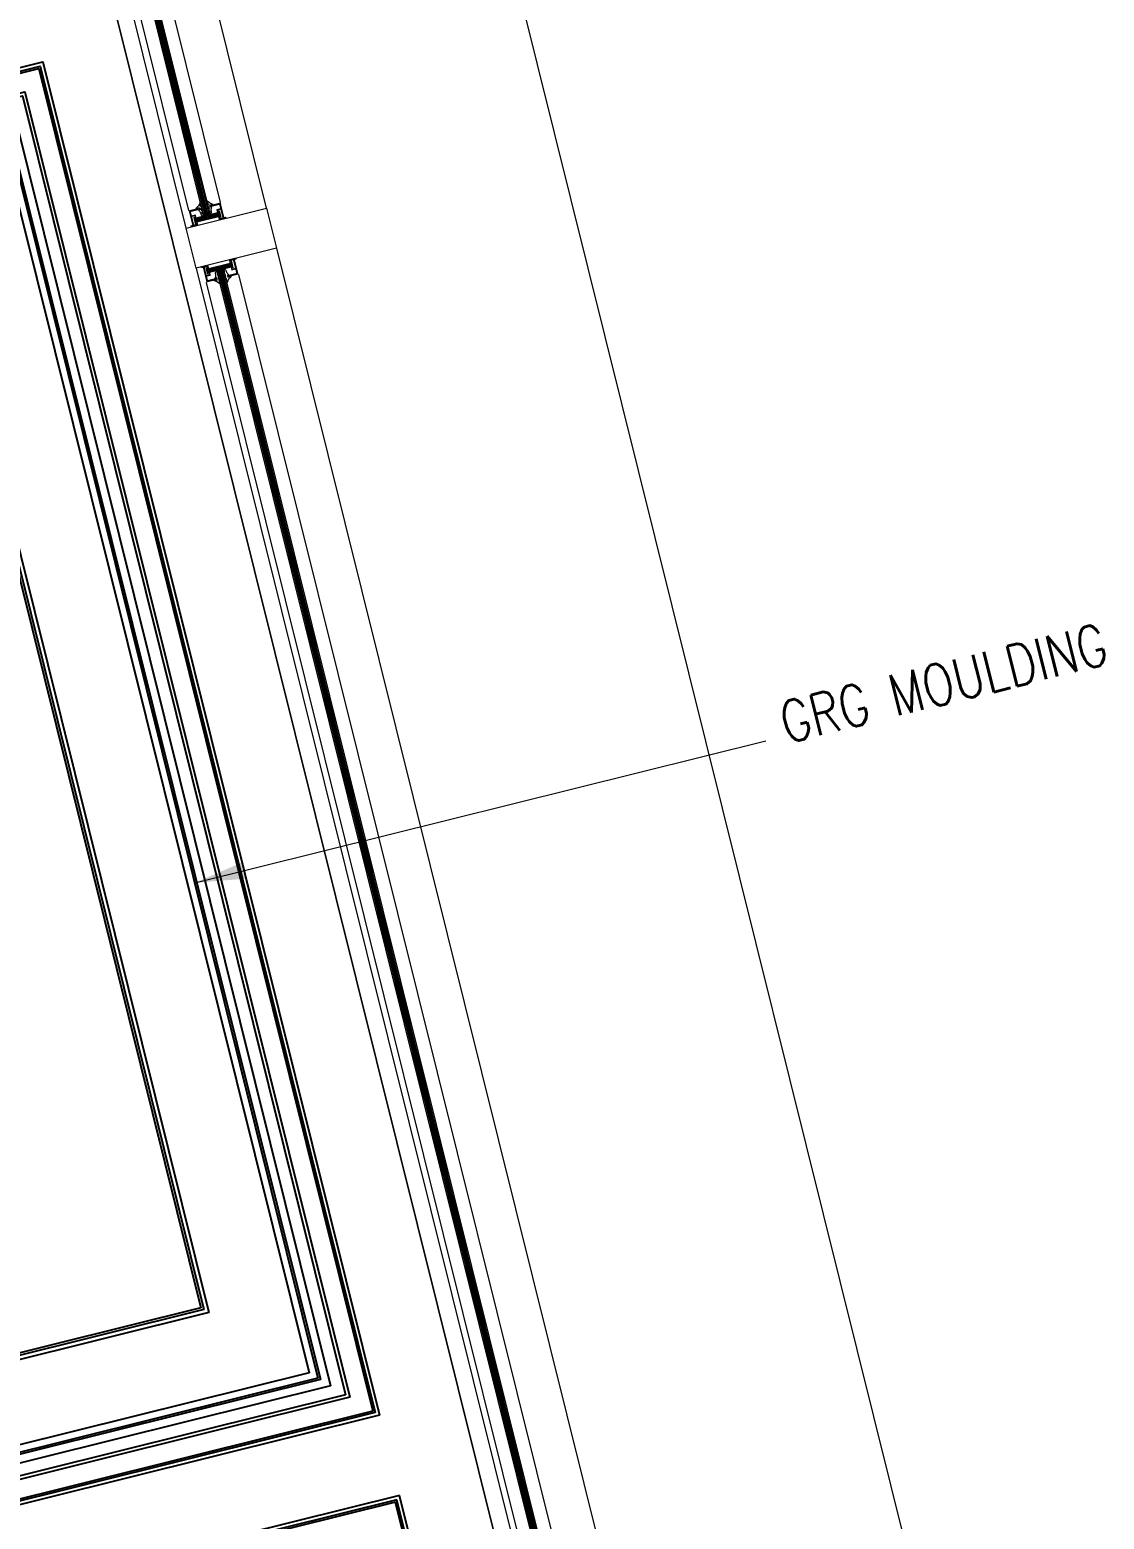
# Model space of a CAD drawing. Header units: inches. Extents: x 122939 to 389145, y 29603 to 574065.
# Drawn here: x 369766 to 371066, y 514207 to 516010 of the extents above; entities that cross this region are included whole.
import ezdxf

# ---------------------------------------------------------------- set-up
doc = ezdxf.new("R2010")
doc.units = ezdxf.units.IN
doc.header["$MEASUREMENT"] = 0
for name, color, linetype, lineweight in [('A-FLOR-SLAB', 7, 'Continuous', 40), ('A-GLAZ', 134, 'Continuous', 18), ('A-RNDR-ALUM', 1, 'Continuous', 9), ('A-RNDR-PT36', 253, 'Continuous', 20), ('GRC', 41, 'Continuous', 0), ('ID-NOTES', 3, 'Continuous', 0)]:
    doc.layers.add(name, color=color, linetype=linetype, lineweight=lineweight)
doc.layers.add('gypsum', color=31, linetype='Continuous')
doc.styles.add('ID-ROMANS', font='romans.shx', dxfattribs={"width": 0.8})
doc.styles.add('ZZ-Dim All', font='romans.shx', dxfattribs={"width": 0.8})
doc.dimstyles.new('DIM 0200', dxfattribs={"dimscale": 200, "dimtxt": 1, "dimasz": 0.8, "dimexe": 0.5, "dimexo": 1, "dimgap": 0.4, "dimtad": 1, "dimdec": 0, "dimrnd": 10, "dimdsep": 46, "dimtxsty": 'ZZ-Dim All', "dimblk1": 'ARCHTICK', "dimblk2": 'ARCHTICK', "dimsah": 1, "dimcen": 1, "dimdle": 0.5, "dimclrd": 256, "dimclre": 256, "dimclrt": 256, "dimadec": 0, "dimazin": 2, "dimtfac": 1, "dimtdec": 0, "dimtix": 1, "dimtmove": 2, "dimatfit": 2, "dimfxl": 1, "dimfxlon": 1, "dimtolj": 1, "dimtzin": 0, "dimlwd": -1, "dimlwe": -1, "dimarcsym": 0})

# ---------------------------------------------------------------- blocks, each defined once
blk = doc.blocks.new('_ARCHTICK')
at = {"color": 0, "linetype": 'ByBlock', "const_width": 0.15}
blk.add_lwpolyline([(-0.5, -0.5), (0.5, 0.5)], dxfattribs=at)
blk = doc.blocks.new('GLAZ-2')
at = {"layer": 'A-GLAZ'}
for p, q in [((-26.3, 2838.5, 0), (-26.3, 2458.5, 0)), ((-24.9, 2838.5, 0), (-24.9, 2458.5, 0)), ((-23.6, 2838.5, 0), (-23.6, 2458.5, 0)), ((-22.3, 2838.5, 0), (-22.3, 2458.5, 0)), ((-20.9, 2838.5, 0), (-20.9, 2458.5, 0)), ((-19.6, 2838.5, 0), (-19.6, 2458.5, 0)), ((-18.3, 2838.5, 0), (-18.3, 2458.5, 0)), ((-26.3, 511.6, 0), (-26.3, 2391.7, 0)), ((-24.9, 511.6, 0), (-24.9, 2391.7, 0)), ((-23.6, 511.6, 0), (-23.6, 2391.7, 0)), ((-22.3, 511.6, 0), (-22.3, 2391.7, 0)), ((-20.9, 511.6, 0), (-20.9, 2391.7, 0)), ((-19.6, 511.6, 0), (-19.6, 2391.7, 0)), ((-18.3, 511.6, 0), (-18.3, 2391.7, 0))]:
    blk.add_line(p, q, dxfattribs=at)
at = {"layer": 'A-RNDR-ALUM'}
for p, q in [((-50, 2450), (-50, 2850, 0)), ((50, 2450), (50, 2850, 0)), ((-38.2, 2460.6, 0), (-37.5, 2460.6, 0)), ((-38.2, 2460.6, 0), (-38.2, 2452.6, 0)), ((-38.2, 2460.6, 0), (-37.5, 2460.6, 0)), ((-38.2, 2460.6, 0), (-38.2, 2452.6, 0)), ((-38.2, 2452.6, 0), (-37.5, 2452.6, 0)), ((-38.2, 2452.6, 0), (-37.5, 2452.6, 0)), ((-37.5, 2460.6, 0), (-37.5, 2452.6, 0)), ((-37.5, 2460.6, 0), (-37.5, 2452.6, 0)), ((-37.5, 2459, 0), (-7.1, 2459, 0)), ((-37.5, 2459, 0), (-7.1, 2459, 0)), ((-37.5, 2457.8, 0), (-7.1, 2457.8, 0)), ((-37.5, 2457.8, 0), (-7.1, 2457.8, 0)), ((-37.5, 2456.6, 0), (-7.1, 2456.6, 0)), ((-37.5, 2456.6, 0), (-7.1, 2456.6, 0)), ((-37.5, 2455.5, 0), (-7.1, 2455.5, 0)), ((-37.5, 2455.5, 0), (-7.1, 2455.5, 0)), ((-37.5, 2454.3, 0), (-7.1, 2454.3, 0)), ((-37.5, 2454.3, 0), (-7.1, 2454.3, 0)), ((-36, 2460.6, 0), (-35.3, 2460.6, 0)), ((-36, 2460.6, 0), (-35.3, 2460.6, 0)), ((-36, 2452.6, 0), (-35.3, 2452.6, 0)), ((-36, 2452.6, 0), (-35.3, 2452.6, 0)), ((-6.4, 2460.6, 0), (-7.1, 2460.6, 0)), ((-7.1, 2460.6, 0), (-7.1, 2452.6, 0)), ((-6.4, 2460.6, 0), (-7.1, 2460.6, 0)), ((-7.1, 2460.6, 0), (-7.1, 2452.6, 0)), ((-6.4, 2452.6, 0), (-7.1, 2452.6, 0)), ((-6.4, 2452.6, 0), (-7.1, 2452.6, 0)), ((-6.4, 2460.6, 0), (-6.4, 2452.6, 0)), ((-6.4, 2460.6, 0), (-6.4, 2452.6, 0)), ((-50, 2400), (-50, 500, 0)), ((50, 2400), (50, 500, 0)), ((-38.2, 2397.6, 0), (-37.5, 2397.6, 0)), ((-38.2, 2389.6, 0), (-38.2, 2397.6, 0)), ((-38.2, 2397.6, 0), (-37.5, 2397.6, 0)), ((-38.2, 2389.6, 0), (-38.2, 2397.6, 0)), ((-38.2, 2389.6, 0), (-37.5, 2389.6, 0)), ((-38.2, 2389.6, 0), (-37.5, 2389.6, 0)), ((-37.5, 2389.6, 0), (-37.5, 2397.6, 0)), ((-37.5, 2389.6, 0), (-37.5, 2397.6, 0)), ((-37.5, 2396, 0), (-7.1, 2396, 0)), ((-37.5, 2396, 0), (-7.1, 2396, 0)), ((-37.5, 2394.8, 0), (-7.1, 2394.8, 0)), ((-37.5, 2394.8, 0), (-7.1, 2394.8, 0)), ((-37.5, 2393.6, 0), (-7.1, 2393.6, 0)), ((-37.5, 2393.6, 0), (-7.1, 2393.6, 0)), ((-37.5, 2392.5, 0), (-7.1, 2392.5, 0)), ((-37.5, 2392.5, 0), (-7.1, 2392.5, 0)), ((-37.5, 2391.3, 0), (-7.1, 2391.3, 0)), ((-37.5, 2391.3, 0), (-7.1, 2391.3, 0)), ((-36, 2397.6, 0), (-35.3, 2397.6, 0)), ((-36, 2397.6, 0), (-35.3, 2397.6, 0)), ((-36, 2389.6, 0), (-35.3, 2389.6, 0)), ((-36, 2389.6, 0), (-35.3, 2389.6, 0)), ((-6.4, 2397.6, 0), (-7.1, 2397.6, 0)), ((-7.1, 2389.6, 0), (-7.1, 2397.6, 0)), ((-6.4, 2397.6, 0), (-7.1, 2397.6, 0)), ((-7.1, 2389.6, 0), (-7.1, 2397.6, 0)), ((-6.4, 2389.6, 0), (-7.1, 2389.6, 0)), ((-6.4, 2389.6, 0), (-7.1, 2389.6, 0)), ((-6.4, 2389.6, 0), (-6.4, 2397.6, 0)), ((-6.4, 2389.6, 0), (-6.4, 2397.6, 0))]:
    blk.add_line(p, q, dxfattribs=at)
at = {"layer": 'A-RNDR-ALUM', "elevation": 0}
for points in [[(-14, 2467.6), (-15.6, 2467.6), (-15.6, 2470.5, 0.015553), (-14.8, 2470), (-11.6, 2470, -0.104304), (-18.3, 2476.1), (-18.3, 2473.5, 0.016036), (-17.6, 2472.8), (-17.6, 2471.5), (-18.3, 2470.9), (-18.3, 2468), (-17.6, 2468.7), (-17.6, 2466.3), (-18.3, 2465.7), (-18.3, 2462.8), (-17.6, 2463.5), (-17.6, 2462.2, -0.414214), (-18.3, 2461.5), (-26.3, 2461.5, -0.414214), (-26.9, 2462.2), (-26.9, 2463.5), (-26.3, 2462.8), (-26.3, 2465.7), (-26.9, 2466.3), (-26.9, 2468.7), (-26.3, 2468), (-26.3, 2470.9), (-26.9, 2471.5), (-26.9, 2472.8, 0.016036), (-26.3, 2473.5), (-26.3, 2476.1, -0.104304), (-33, 2470), (-29.8, 2470, 0.015553), (-28.9, 2470.5), (-28.9, 2467.6), (-30.6, 2467.6, -0.021646), (-28.9, 2464.1), (-28.9, 2462.2, 0.414214), (-26.3, 2459.5), (-18.3, 2459.5, 0.414214), (-15.6, 2462.2), (-15.6, 2464.1, -0.021646)], [(-14, 2382.6), (-15.6, 2382.6), (-15.6, 2379.7, -0.015553), (-14.8, 2380.2), (-11.6, 2380.2, 0.104304), (-18.3, 2374.1), (-18.3, 2376.7, -0.016036), (-17.6, 2377.5), (-17.6, 2378.7), (-18.3, 2379.4), (-18.3, 2382.2), (-17.6, 2381.5), (-17.6, 2383.9), (-18.3, 2384.6), (-18.3, 2387.4), (-17.6, 2386.7), (-17.6, 2388, 0.414214), (-18.3, 2388.7), (-26.3, 2388.7, 0.414214), (-26.9, 2388), (-26.9, 2386.7), (-26.3, 2387.4), (-26.3, 2384.6), (-26.9, 2383.9), (-26.9, 2381.5), (-26.3, 2382.2), (-26.3, 2379.4), (-26.9, 2378.7), (-26.9, 2377.5, -0.016036), (-26.3, 2376.7), (-26.3, 2374.1, 0.104304), (-33, 2380.2), (-29.8, 2380.2, -0.015553), (-28.9, 2379.7), (-28.9, 2382.6), (-30.6, 2382.6, 0.021646), (-28.9, 2386.2), (-28.9, 2388, -0.414214), (-26.3, 2390.7), (-18.3, 2390.7, -0.414214), (-15.6, 2388), (-15.6, 2386.2, 0.021646)]]:
    blk.add_lwpolyline(points, format="xyb", close=True, dxfattribs=at)
at = {"layer": 'A-RNDR-ALUM'}
blk.add_lwpolyline([(-50, 2450), (50, 2450), (50, 2400), (-50, 2400)], close=True, dxfattribs=at)
at = {"layer": 'A-RNDR-ALUM', "const_width": 0.928, "elevation": 0}
for points in [[(-43.7, 2451.4, 0.414214), (-44.2, 2450.9)], [(-43.7, 2451.4, 0.414214), (-44.2, 2450.9)], [(-0.7, 2451.4, -0.414214), (-0.2, 2450.9)], [(-0.7, 2451.4, -0.414214), (-0.2, 2450.9)], [(-43.7, 2398.9, -0.414214), (-44.2, 2399.3)], [(-43.7, 2398.9, -0.414214), (-44.2, 2399.3)], [(-0.7, 2398.8, 0.414214), (-0.2, 2399.3)], [(-0.7, 2398.8, 0.414214), (-0.2, 2399.3)]]:
    blk.add_lwpolyline(points, format="xyb", dxfattribs=at)
at = {"layer": 'A-RNDR-ALUM'}
for points in [[(-40.6, 2468.8, 0), (-40.6, 2470, 0), (-29.9, 2468.8, 0), (-29.9, 2470, 0)], [(-40.6, 2468.8, 0), (-40.6, 2470, 0), (-29.9, 2468.8, 0), (-29.9, 2470, 0)], [(-40.6, 2467.6, 0), (-40.6, 2468.8, 0), (-29.9, 2467.6, 0), (-29.9, 2468.8, 0)], [(-40.6, 2467.6, 0), (-40.6, 2468.8, 0), (-29.9, 2467.6, 0), (-29.9, 2468.8, 0)], [(-39.8, 2463.3, 0), (-39.8, 2461.5, 0), (-35, 2463.3, 0), (-36.9, 2461.5, 0)], [(-39.8, 2463.3, 0), (-39.8, 2461.5, 0), (-35, 2463.3, 0), (-36.9, 2461.5, 0)], [(-36.9, 2459.3, 0), (-35, 2459.3, 0), (-36.9, 2461.5, 0), (-35, 2463.3, 0)], [(-36.9, 2459.3, 0), (-35, 2459.3, 0), (-36.9, 2461.5, 0), (-35, 2463.3, 0)], [(-36.9, 2454, 0), (-35, 2454, 0), (-36.9, 2451.8, 0), (-35, 2450, 0)], [(-36.9, 2454, 0), (-35, 2454, 0), (-36.9, 2451.8, 0), (-35, 2450, 0)], [(-4.3, 2468.8, 0), (-4.3, 2470, 0), (-15.1, 2468.8, 0), (-15.1, 2470, 0)], [(-4.3, 2468.8, 0), (-4.3, 2470, 0), (-15.1, 2468.8, 0), (-15.1, 2470, 0)], [(-4.3, 2467.6, 0), (-4.3, 2468.8, 0), (-15.1, 2467.6, 0), (-15.1, 2468.8, 0)], [(-4.3, 2467.6, 0), (-4.3, 2468.8, 0), (-15.1, 2467.6, 0), (-15.1, 2468.8, 0)], [(-4.6, 2463.3, 0), (-4.6, 2461.5, 0), (-9.4, 2463.3, 0), (-7.5, 2461.5, 0)], [(-7.5, 2459.3, 0), (-9.4, 2459.3, 0), (-7.5, 2461.5, 0), (-9.4, 2463.3, 0)], [(-4.6, 2463.3, 0), (-4.6, 2461.5, 0), (-9.4, 2463.3, 0), (-7.5, 2461.5, 0)], [(-7.5, 2459.3, 0), (-9.4, 2459.3, 0), (-7.5, 2461.5, 0), (-9.4, 2463.3, 0)], [(-7.5, 2454, 0), (-9.4, 2454, 0), (-7.5, 2451.8, 0), (-9.4, 2450, 0)], [(-7.5, 2454, 0), (-9.4, 2454, 0), (-7.5, 2451.8, 0), (-9.4, 2450, 0)], [(-44.6, 2450, 0), (-44.6, 2450.9, 0), (-42.2, 2450, 0), (-43.7, 2450.9, 0)], [(-44.6, 2450, 0), (-44.6, 2450.9, 0), (-42.2, 2450, 0), (-43.7, 2450.9, 0)], [(-42.2, 2450, 0), (-43.7, 2450.9, 0), (-42.2, 2451.8, 0), (-43.7, 2451.8, 0)], [(-42.2, 2450, 0), (-43.7, 2450.9, 0), (-42.2, 2451.8, 0), (-43.7, 2451.8, 0)], [(-36.9, 2451.8, 0), (-35, 2450, 0), (-39.8, 2451.8, 0), (-39.8, 2450, 0)], [(-36.9, 2451.8, 0), (-35, 2450, 0), (-39.8, 2451.8, 0), (-39.8, 2450, 0)], [(-7.5, 2451.8, 0), (-9.4, 2450, 0), (-4.6, 2451.8, 0), (-4.6, 2450, 0)], [(-7.5, 2451.8, 0), (-9.4, 2450, 0), (-4.6, 2451.8, 0), (-4.6, 2450, 0)], [(-2.2, 2450, 0), (-0.7, 2450.9, 0), (-2.2, 2451.8, 0), (-0.7, 2451.8, 0)], [(-2.2, 2450, 0), (-0.7, 2450.9, 0), (-2.2, 2451.8, 0), (-0.7, 2451.8, 0)], [(0.2, 2450, 0), (0.2, 2450.9, 0), (-2.2, 2450, 0), (-0.7, 2450.9, 0)], [(0.2, 2450, 0), (0.2, 2450.9, 0), (-2.2, 2450, 0), (-0.7, 2450.9, 0)], [(-44.6, 2400.3, 0), (-44.6, 2399.3, 0), (-42.2, 2400.3, 0), (-43.7, 2399.3, 0)], [(-44.6, 2400.3, 0), (-44.6, 2399.3, 0), (-42.2, 2400.3, 0), (-43.7, 2399.3, 0)], [(-42.2, 2400.3, 0), (-43.7, 2399.3, 0), (-42.2, 2398.4, 0), (-43.7, 2398.4, 0)], [(-42.2, 2400.3, 0), (-43.7, 2399.3, 0), (-42.2, 2398.4, 0), (-43.7, 2398.4, 0)], [(-36.9, 2398.4, 0), (-35, 2400.3, 0), (-39.8, 2398.4, 0), (-39.8, 2400.3, 0)], [(-36.9, 2398.4, 0), (-35, 2400.3, 0), (-39.8, 2398.4, 0), (-39.8, 2400.3, 0)], [(-36.9, 2396.3, 0), (-35, 2396.3, 0), (-36.9, 2398.4, 0), (-35, 2400.3, 0)], [(-36.9, 2396.3, 0), (-35, 2396.3, 0), (-36.9, 2398.4, 0), (-35, 2400.3, 0)], [(-7.5, 2398.4, 0), (-9.4, 2400.3, 0), (-4.6, 2398.4, 0), (-4.6, 2400.3, 0)], [(-7.5, 2396.3, 0), (-9.4, 2396.3, 0), (-7.5, 2398.4, 0), (-9.4, 2400.3, 0)], [(-7.5, 2396.3, 0), (-9.4, 2396.3, 0), (-7.5, 2398.4, 0), (-9.4, 2400.3, 0)], [(-7.5, 2398.4, 0), (-9.4, 2400.3, 0), (-4.6, 2398.4, 0), (-4.6, 2400.3, 0)], [(-2.2, 2400.3, 0), (-0.7, 2399.3, 0), (-2.2, 2398.4, 0), (-0.7, 2398.4, 0)], [(0.2, 2400.3, 0), (0.2, 2399.3, 0), (-2.2, 2400.3, 0), (-0.7, 2399.3, 0)], [(-2.2, 2400.3, 0), (-0.7, 2399.3, 0), (-2.2, 2398.4, 0), (-0.7, 2398.4, 0)], [(0.2, 2400.3, 0), (0.2, 2399.3, 0), (-2.2, 2400.3, 0), (-0.7, 2399.3, 0)], [(-40.6, 2382.6, 0), (-40.6, 2381.4, 0), (-29.9, 2382.6, 0), (-29.9, 2381.4, 0)], [(-40.6, 2382.6, 0), (-40.6, 2381.4, 0), (-29.9, 2382.6, 0), (-29.9, 2381.4, 0)], [(-40.6, 2381.4, 0), (-40.6, 2380.2, 0), (-29.9, 2381.4, 0), (-29.9, 2380.2, 0)], [(-40.6, 2381.4, 0), (-40.6, 2380.2, 0), (-29.9, 2381.4, 0), (-29.9, 2380.2, 0)], [(-39.8, 2386.9, 0), (-39.8, 2388.8, 0), (-35, 2386.9, 0), (-36.9, 2388.8, 0)], [(-39.8, 2386.9, 0), (-39.8, 2388.8, 0), (-35, 2386.9, 0), (-36.9, 2388.8, 0)], [(-36.9, 2390.9, 0), (-35, 2390.9, 0), (-36.9, 2388.8, 0), (-35, 2386.9, 0)], [(-36.9, 2390.9, 0), (-35, 2390.9, 0), (-36.9, 2388.8, 0), (-35, 2386.9, 0)], [(-4.3, 2382.6, 0), (-4.3, 2381.4, 0), (-15.1, 2382.6, 0), (-15.1, 2381.4, 0)], [(-4.3, 2382.6, 0), (-4.3, 2381.4, 0), (-15.1, 2382.6, 0), (-15.1, 2381.4, 0)], [(-4.3, 2381.4, 0), (-4.3, 2380.2, 0), (-15.1, 2381.4, 0), (-15.1, 2380.2, 0)], [(-4.3, 2381.4, 0), (-4.3, 2380.2, 0), (-15.1, 2381.4, 0), (-15.1, 2380.2, 0)], [(-7.5, 2390.9, 0), (-9.4, 2390.9, 0), (-7.5, 2388.8, 0), (-9.4, 2386.9, 0)], [(-7.5, 2390.9, 0), (-9.4, 2390.9, 0), (-7.5, 2388.8, 0), (-9.4, 2386.9, 0)], [(-4.6, 2386.9, 0), (-4.6, 2388.8, 0), (-9.4, 2386.9, 0), (-7.5, 2388.8, 0)], [(-4.6, 2386.9, 0), (-4.6, 2388.8, 0), (-9.4, 2386.9, 0), (-7.5, 2388.8, 0)]]:
    blk.add_solid(points, dxfattribs=at)
for points in [[(-42.2, 2470, 0), (-39.8, 2467.6, 0), (-42.2, 2450, 0), (-39.8, 2450, 0)], [(-42.2, 2470, 0), (-39.8, 2467.6, 0), (-40.1, 2470, 0), (-40.1, 2467.6, 0)], [(-42.2, 2470, 0), (-39.8, 2467.6, 0), (-42.2, 2450, 0), (-39.8, 2450, 0)], [(-42.2, 2470, 0), (-39.8, 2467.6, 0), (-40.1, 2470, 0), (-40.1, 2467.6, 0)], [(-4.6, 2467.6, 0), (-2.2, 2470, 0), (-4.6, 2450, 0), (-2.2, 2450, 0)], [(-2.2, 2470, 0), (-4.6, 2467.6, 0), (-4.3, 2470, 0), (-4.3, 2467.6, 0)], [(-4.6, 2467.6, 0), (-2.2, 2470, 0), (-4.6, 2450, 0), (-2.2, 2450, 0)], [(-2.2, 2470, 0), (-4.6, 2467.6, 0), (-4.3, 2470, 0), (-4.3, 2467.6, 0)], [(-42.2, 2380.2, 0), (-39.8, 2382.6, 0), (-42.2, 2400.3, 0), (-39.8, 2400.3, 0)], [(-42.2, 2380.2, 0), (-39.8, 2382.6, 0), (-42.2, 2400.3, 0), (-39.8, 2400.3, 0)], [(-4.6, 2382.6, 0), (-2.2, 2380.2, 0), (-4.6, 2400.3, 0), (-2.2, 2400.3, 0)], [(-4.6, 2382.6, 0), (-2.2, 2380.2, 0), (-4.6, 2400.3, 0), (-2.2, 2400.3, 0)], [(-42.2, 2380.2, 0), (-39.8, 2382.6, 0), (-40.1, 2380.2, 0), (-40.1, 2382.6, 0)], [(-42.2, 2380.2, 0), (-39.8, 2382.6, 0), (-40.1, 2380.2, 0), (-40.1, 2382.6, 0)], [(-2.2, 2380.2, 0), (-4.6, 2382.6, 0), (-4.3, 2380.2, 0), (-4.3, 2382.6, 0)], [(-2.2, 2380.2, 0), (-4.6, 2382.6, 0), (-4.3, 2380.2, 0), (-4.3, 2382.6, 0)]]:
    blk.add_trace(points, dxfattribs=at)
at = {"layer": 'A-RNDR-PT36'}
for p, q in [((-42.2, 2830, 0), (-42.2, 2470, 0)), ((-2.2, 2470, 0), (-2.2, 2830, 0)), ((-42.2, 520, 0), (-42.2, 2380.2, 0)), ((-2.2, 2380.2, 0), (-2.2, 520, 0))]:
    blk.add_line(p, q, dxfattribs=at)

msp = doc.modelspace()

# ---------------------------------------------------------------- linework, layer by layer
at = {"layer": 'A-RNDR-PT36'}
msp.add_line((370293.026, 516318.063, 0), (370993.196, 513503.856, 0), dxfattribs=at)
at = {"layer": 'GRC'}
for p, q in [((369564.862, 517256.701, 0), (370527.397, 513387.966, 0)), ((370551.54, 513290.924, 0), (369564.862, 517256.701, 0))]:
    msp.add_line(p, q, dxfattribs=at)
at = {"layer": 'gypsum', "elevation": 0}
for points in [[(370189.187, 514333.081), (369480.783, 514156.832), (369073.153, 515795.227), (369781.557, 515971.477)], [(370183.931, 514336.243), (369483.944, 514162.088), (369078.409, 515792.066), (369778.395, 515966.221)], [(370181.115, 514337.937), (369485.638, 514164.904), (369081.225, 515790.372), (369776.701, 515963.405)], [(370153.101, 514354.789), (369502.49, 514192.918), (369109.239, 515773.52), (369759.849, 515935.391)], [(370148.124, 514357.782), (369505.483, 514197.894), (369114.215, 515770.527), (369756.856, 515930.415)], [(370129.926, 514368.729), (369516.43, 514216.092), (369132.413, 515759.58), (369745.909, 515912.217)], [(370117.506, 514376.2), (369523.902, 514228.513), (369144.834, 515752.108), (369738.438, 515899.796)], [(370114.624, 514377.934), (369525.635, 514231.394), (369147.715, 515750.375), (369736.704, 515896.915)], [(370103.797, 514384.446), (369532.148, 514242.221), (369158.542, 515743.862), (369730.192, 515886.088)], [(369982.612, 514457.344), (369605.046, 514363.406), (369279.727, 515670.964), (369657.294, 515764.902)], [(369976.561, 514460.984), (369608.685, 514369.457), (369285.778, 515667.325), (369653.654, 515758.852)], [(369972.926, 514463.171), (369610.872, 514373.093), (369289.414, 515665.138), (369651.467, 515755.216)], [(370213.331, 514236.04), (369504.926, 514059.79), (369668.817, 513401.059), (370377.222, 513577.309)], [(370210.169, 514230.784), (369510.182, 514056.628), (369671.979, 513406.315), (370371.966, 513580.471)], [(370208.475, 514227.968), (369512.999, 514054.934), (369673.673, 513409.132), (370369.149, 513582.165)]]:
    msp.add_lwpolyline(points, close=True, dxfattribs=at)

# ---------------------------------------------------------------- block references
at = {"layer": 'A-FLOR-SLAB', "rotation": 13.97142328298569}
msp.add_blockref('GLAZ-2', (370595.315, 513404.864, 0), dxfattribs=at)

# ---------------------------------------------------------------- texts
at = {"layer": 'ID-NOTES', "insert": (370669.482, 515194.583, 0), "char_height": 50, "width": 1075.05767, "attachment_point": 1, "rotation": 13.971423, "style": 'ID-ROMANS'}
msp.add_mtext('GRG MOULDING', dxfattribs=at)

# ---------------------------------------------------------------- leaders
at = {"layer": 'ID-NOTES'}
for points in [[(368666.842, 516429.913, -0.001), (369100.912, 515860.502, -0.001), (370419.338, 516188.524, -0.001)], [(369965.447, 514977.597, 0), (370656.635, 515149.563, 0)]]:
    msp.add_leader(points, dimstyle='DIM 0200', override={"dimasz": 0.3, "dimtad": 0, "dimclrd": 8}, dxfattribs=at)

doc.saveas('drawing.dxf')
